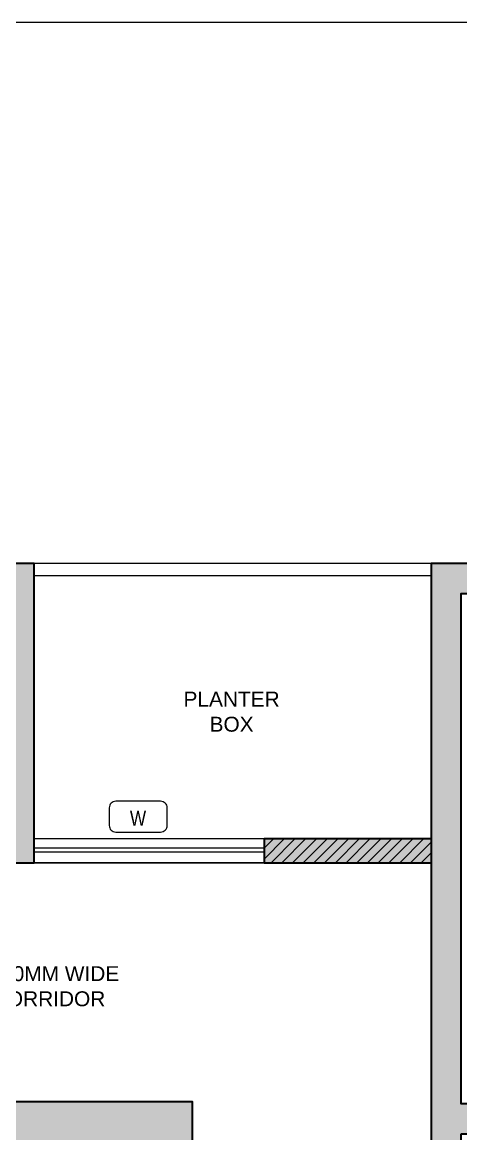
# Model space of a CAD drawing. Header units: millimetres. Extents: x 91566 to 131129, y 141753 to 207061.
# Drawn here: x 110209 to 113881, y 197751 to 207061 of the extents above; entities that cross this region are included whole.
import ezdxf
from ezdxf.enums import TextEntityAlignment as Align

# ---------------------------------------------------------------- set-up
doc = ezdxf.new("R2010")
doc.units = ezdxf.units.MM
for name, color, linetype in [('A-Elevation 10', 8, 'Continuous'), ('A-Hatch', 252, 'Continuous'), ('A-Railing', 6, 'Continuous'), ('A-Text Main', 44, 'Continuous'), ('A-Window', 4, 'Continuous')]:
    doc.layers.add(name, color=color, linetype=linetype)
doc.layers.add('A-Wall', color=240, linetype='Continuous', lineweight=35)
doc.styles.add('2024-08-29_TOWER-A$0$simplex-0.8', font='simplex.shx', dxfattribs={"width": 0.8})
doc.styles.add('ARIAL', font='ARIALN.TTF')
doc.styles.add('Core & corridor$0$Standard', font='arial.ttf')
doc.styles.add('Core_Typ-TA$0$Standard', font='arial.ttf')

# ---------------------------------------------------------------- blocks, each defined once
blk = doc.blocks.new('Core & corridor$0$A$C436b777d')
at = {"layer": 'A-Hatch'}
h = blk.add_hatch(color=256, dxfattribs=at)
h.dxf.hatch_style = 1
h.paths.add_polyline_path([(3500, 19811.3), (250.5, 19811.3), (250.3, 20211.7), (3499.8, 20211.7)])
at = {"layer": 'A-Wall'}
blk.add_lwpolyline([(3500, 19811.3), (250.5, 19811.3), (250.3, 20211.7), (3499.8, 20211.7)], close=True, dxfattribs=at)
blk = doc.blocks.new('Core & corridor')
at = {"ltscale": 300}
blk.add_blockref('Core & corridor$0$A$C436b777d', (10594.6, 28627.2), dxfattribs=at)
at = {"layer": 'A-Text Main', "insert": (12890.7, 49803.6), "char_height": 125, "width": 1745.679, "attachment_point": 5, "line_spacing_factor": 1.010232, "style": 'Core & corridor$0$Standard'}
blk.add_mtext('2000MM WIDE CORRIDOR', dxfattribs=at)
blk = doc.blocks.new('Unit_2')
at = {"layer": 'A-Hatch', "linetype": 'Continuous'}
h = blk.add_hatch(color=256, dxfattribs=at)
h.dxf.hatch_style = 1
h.paths.add_polyline_path([(252.1, 9544.7), (4266.6, 9544.7), (4266.6, 9794.7), (250, 9794.7), (250, 14070.1), (817, 14070.1), (817, 14320.1), (0, 14320.1), (0, 9197), (252.1, 9197)])
h.paths.add_polyline_path([(6027, 13970.8), (6027, 14320.1), (4167, 14320.1), (4167, 14070.1), (5777, 14070.1), (5777, 13970.8)])
h.paths.add_polyline_path([(7687, 14320.1), (7437, 14320.1), (7437, 12653), (7687, 12653), (7687, 14070.1), (9364.7, 14070.1), (9364.7, 14320.1)])
h.paths.add_polyline_path([(5777, 13220.8), (5777, 9544.7), (7687, 9544.7), (7687, 9794.7), (6027, 9794.7), (6027, 13220.8)])
h.paths.add_polyline_path([(11114.6, 9794.7), (8686.6, 9794.7), (8686.6, 9544.7), (11364.6, 9544.7), (11364.6, 13220.1), (11114.6, 13220.1)])
h.paths.add_polyline_path([(11364.6, 5755), (8726.6, 5755), (8726.6, 5505), (11114.6, 5505), (11114.6, 0), (11364.6, 0)])
h.paths.add_polyline_path([(7625, 250), (7625, 3195), (5741, 3195), (5741, 2995), (7425, 2995), (7425, 250), (6799.5, 250), (6799.5, 0), (8075, 0), (8075, 250)])
h.paths.add_polyline_path([(4327, 1729.3), (4327, 3735), (4127, 3735), (4127, 1729.3)], flags=17)
h.paths.add_polyline_path([(250, 5532), (4327, 5532), (4327, 4735), (4127, 4735), (4127, 5332), (250, 5332), (250, 250), (3029.9, 250), (3029.9, 0), (0, 0), (0, 7997), (250, 7997)])
h.paths.add_polyline_path([(4129.9, 0), (6049.5, 0), (6049.5, 250), (5841, 250), (5841, 962.8), (5741, 962.8), (5741, 250), (4129.9, 250)])
at = {"layer": 'A-Wall'}
blk.add_lwpolyline([(252.1, 9544.7), (4266.6, 9544.7), (4266.6, 9794.7), (250, 9794.7), (250, 14070.1), (817, 14070.1), (817, 14320.1), (0, 14320.1), (0, 9197), (252.1, 9197)], close=True, dxfattribs=at)
blk = doc.blocks.new('2024-08-29_TOWER-A$0$WNTG')
at = {"layer": 'A-Text Main'}
blk.add_lwpolyline([(-187.8, 246.2), (187.8, 246.2, -0.414214), (242.8, 191.2), (242.8, 43.3, -0.414214), (187.8, -11.7), (-187.8, -11.7, -0.414214), (-242.8, 43.3), (-242.8, 191.2, -0.414214)], format="xyb", close=True, dxfattribs=at)
at = {"layer": 'A-Text Main', "style": '2024-08-29_TOWER-A$0$simplex-0.8', "width": 0.8}
blk.add_attdef('WNTG', text='', height=150, dxfattribs=at).set_placement((-1.6, 43), align=Align.CENTER)

msp = doc.modelspace()

# ---------------------------------------------------------------- hatches: boundary and pattern name
at = {"linetype": 'Continuous'}
h = msp.add_hatch(dxfattribs=at)
h.set_pattern_fill('ANSI31', color=256, scale=20)
h.set_pattern_definition([(45, (106633.075, 160596.27), (-44.90128, 44.90128), [])])
h.paths.add_polyline_path([(112233.6, 200021.4), (113635.6, 200021.4), (113635.6, 200221.4), (112233.6, 200221.4)])
h.paths.add_polyline_path([(108384.5, 162096.3), (112223.2, 162096.3), (112223.2, 162296.4), (108384.5, 162296.4)])
h.paths.add_polyline_path([(118373.2, 164297), (118373.2, 162296.4), (118573.2, 162296.4), (118573.2, 164297)])
at = {"layer": 'A-Hatch'}
h = msp.add_hatch(color=256, dxfattribs=at)
h.dxf.hatch_style = 1
h.paths.add_polyline_path([(110308.6, 202526.5), (108383.6, 202526.5), (108383.6, 202326.5), (110108.6, 202326.5), (110108.6, 200221.4), (109958.6, 200221.4), (109958.6, 200021.4), (110308.6, 200021.4)])
h.paths.add_polyline_path([(109058.6, 200221.4), (108383.6, 200221.4), (108383.6, 200021.4), (109058.6, 200021.4)])
h = msp.add_hatch(color=256, dxfattribs=at)
h.dxf.hatch_style = 1
h.paths.add_polyline_path([(113635.6, 200021.4), (113635.6, 200221.4), (112233.6, 200221.4), (112233.6, 200021.4)])

# ---------------------------------------------------------------- linework, layer by layer
at = {"layer": 'A-Elevation 10'}
for points in [[(112233.6, 200221.4), (110308.6, 200221.4)], [(112233.6, 200021.4), (110308.6, 200021.4)]]:
    msp.add_lwpolyline(points, dxfattribs=at)
at = {"layer": 'A-Elevation 10', "linetype": 'Continuous'}
msp.add_lwpolyline([(110308.6, 200021.4), (112233.6, 200021.4), (112233.6, 200221.4), (110308.6, 200221.4)], close=True, dxfattribs=at)
at = {"layer": 'A-Railing'}
msp.add_lwpolyline([(110308.6, 202426.5), (113635.6, 202426.5), (113635.6, 202526.5), (110308.6, 202526.5)], close=True, dxfattribs=at)
at = {"layer": 'A-Wall'}
msp.add_lwpolyline([(110108.6, 200221.4), (109958.6, 200221.4), (109958.6, 200021.4), (110308.6, 200021.4), (110308.6, 202526.5), (108383.6, 202526.5), (108383.6, 202326.5), (110108.6, 202326.5), (110108.6, 200221.4)], dxfattribs=at)
at = {"layer": 'A-Window', "color": 4, "linetype": 'Continuous'}
for points in [[(110308.6, 200147.4), (112233.6, 200147.4)], [(110308.6, 200112.2), (112233.6, 200112.2)]]:
    msp.add_lwpolyline(points, dxfattribs=at)

# ---------------------------------------------------------------- block references
msp.add_blockref('Core & corridor', (97538.5, 149182.5))
at = {"layer": 'A-Text Main'}
ref = msp.add_blockref('2024-08-29_TOWER-A$0$WNTG', (111179.9, 200524.5), dxfattribs=dict(at, xscale=-1, rotation=180))
ref.add_attrib('WNTG', 'W', dxfattribs={"height": 125, "style": 'ARIAL'}).set_placement((111178.3, 200331.1), align=Align.CENTER)

# ---------------------------------------------------------------- texts
at = {"layer": 'A-Text Main', "insert": (111962, 201286), "char_height": 125, "width": 978.285, "attachment_point": 5, "line_spacing_factor": 1.010232, "style": 'Core_Typ-TA$0$Standard'}
msp.add_mtext('PLANTER BOX', dxfattribs=at)

# ---------------------------------------------------------------- next in the draw order: block references
at = {"linetype": 'Continuous'}
msp.add_blockref('Unit_2', (113633.6, 188206.3), dxfattribs=at)

# ---------------------------------------------------------------- next in the draw order: linework, layer by layer
msp.add_lwpolyline([(91566.1, 207061.4), (131129.2, 207061.4), (131129.2, 141753.3), (91566.1, 141753.3)], close=True, dxfattribs=at)
at = {"layer": 'A-Wall'}
msp.add_lwpolyline([(112233.6, 200021.4), (113635.6, 200021.4), (113635.6, 200221.4), (112233.6, 200221.4)], close=True, dxfattribs=at)

doc.saveas('drawing.dxf')
